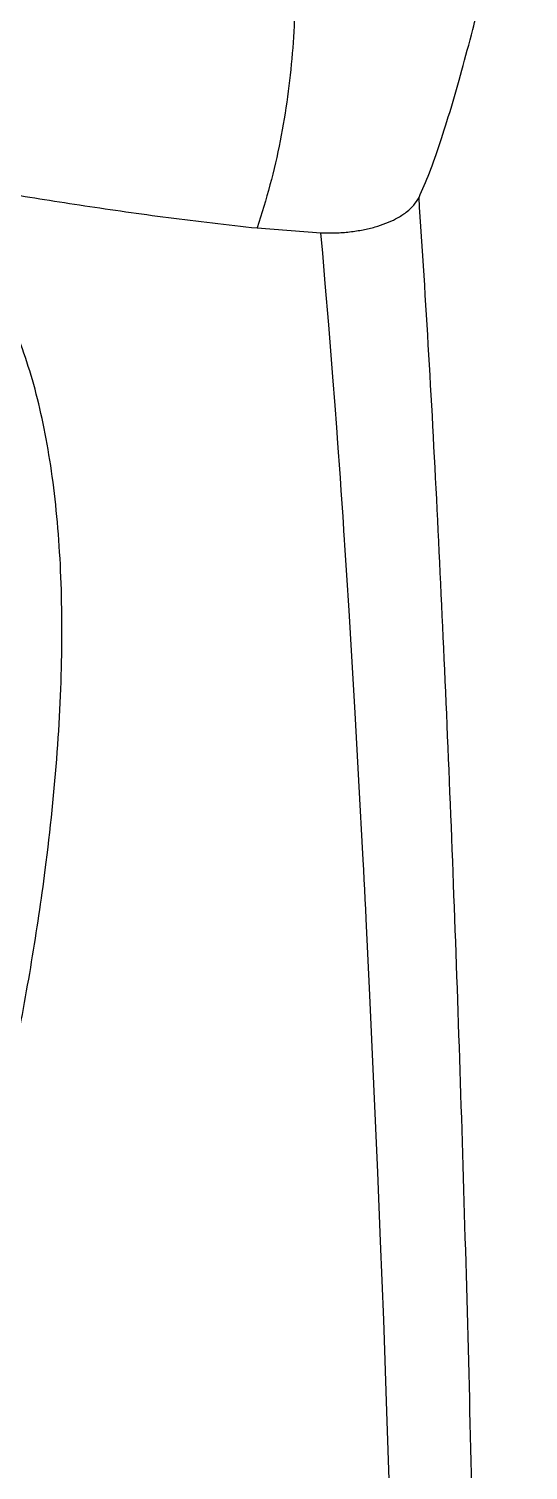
# Model space of a CAD drawing. Extents: x 943 to 1030, y 781 to 934.
# Drawn here: x 997.186 to 998.581, y 846.776 to 850.799 of the extents above; entities that cross this region are included whole.
import ezdxf

# ---------------------------------------------------------------- set-up
doc = ezdxf.new("R2010")
doc.units = 0
doc.header["$MEASUREMENT"] = 0
doc.layers.add('1', color=4, linetype='Continuous')

# ---------------------------------------------------------------- blocks, each defined once
blk = doc.blocks.new('AIRA')
at = {"layer": '1', "color": 3, "linetype": 'Continuous', "lineweight": 25}
blk.add_line((54.6465, 47.0774), (54.8241, 47.0639), dxfattribs=at)
at = {"layer": '1', "color": 3, "linetype": 'Continuous', "lineweight": 25, "flags": 128}
blk.add_lwpolyline([(55.0159, 43.5572), (55.0087, 43.7739), (54.9996, 44.03), (54.9912, 44.2487), (54.9835, 44.4406), (54.9614, 44.9358), (54.951, 45.1485), (54.9497, 45.1761), (54.9483, 45.2037), (54.9469, 45.2312), (54.9455, 45.2587), (54.944, 45.2861), (54.9426, 45.3135), (54.9307, 45.5349), (54.92, 45.7243), (54.9107, 45.8824), (54.9029, 46.01), (54.8967, 46.1084), (54.8923, 46.1783), (54.8895, 46.2206), (54.8888, 46.2315), (54.8886, 46.2344), (54.8885, 46.2352), (54.8885, 46.2354), (54.8885, 46.2355), (54.8885, 46.2356), (54.8885, 46.2356), (54.8885, 46.2356), (54.8885, 46.2356), (54.8885, 46.2356), (54.8885, 46.2356), (54.8885, 46.2356), (54.8861, 46.272), (54.8836, 46.3083), (54.8812, 46.3444), (54.8787, 46.3803), (54.8762, 46.4161), (54.8737, 46.4517), (54.8718, 46.4768), (54.8687, 46.5204), (54.8641, 46.5822), (54.858, 46.6617), (54.8464, 46.8074), (54.8367, 46.9221), (54.8293, 47.0072), (54.8242, 47.0639)], dxfattribs=at)
at = {"layer": '1', "color": 3, "linetype": 'Continuous', "lineweight": 25}
for points, knots in [([(53.6193, 49.7849), (53.6554, 49.7635), (53.7251, 49.7223), (53.8289, 49.6491), (53.9258, 49.5724), (54.0208, 49.4874), (54.1126, 49.3954), (54.1882, 49.3094), (54.2481, 49.2346), (54.2898, 49.1791), (54.3275, 49.1257), (54.3666, 49.067), (54.4085, 48.9996), (54.4469, 48.9321), (54.4769, 48.8757), (54.499, 48.8318), (54.5202, 48.7879), (54.5406, 48.7432), (54.5605, 48.6973), (54.5794, 48.6508), (54.5939, 48.613), (54.6126, 48.5622), (54.6387, 48.4858), (54.6683, 48.3844), (54.6926, 48.2849), (54.7102, 48.1995), (54.7246, 48.1154), (54.7367, 48.026), (54.7459, 47.93), (54.7522, 47.8157), (54.7526, 47.693), (54.7455, 47.5643), (54.7322, 47.4423), (54.7115, 47.3195), (54.6838, 47.1969), (54.6589, 47.1172), (54.6465, 47.0774)], [0, 0, 0, 0, 0.041877, 0.080684, 0.124938, 0.162415, 0.204059, 0.249871, 0.271725, 0.295334, 0.315802, 0.333599, 0.36208, 0.390746, 0.406792, 0.422206, 0.436991, 0.452658, 0.468361, 0.484076, 0.499804, 0.506399, 0.535005, 0.57566, 0.605751, 0.631597, 0.658037, 0.686553, 0.717193, 0.749994, 0.796119, 0.835292, 0.875081, 0.916031, 0.958064, 1, 1, 1, 1]), ([(55.0983, 47.1629), (55.108, 47.1849), (55.1277, 47.2297), (55.1574, 47.3141), (55.1876, 47.4106), (55.2179, 47.5167), (55.245, 47.618), (55.2693, 47.7122), (55.2904, 47.7956), (55.3119, 47.8823), (55.3307, 47.9592), (55.35, 48.0383), (55.3682, 48.1129), (55.3869, 48.189), (55.3981, 48.2345), (55.4031, 48.2547)], [0, 0, 0, 0, 0.097458, 0.198298, 0.29869, 0.398812, 0.49997, 0.567764, 0.638308, 0.706577, 0.777762, 0.821729, 0.893339, 0.952775, 1, 1, 1, 1]), ([(53.5403, 47.2433), (53.6048, 47.2321), (53.7334, 47.2099), (53.9421, 47.1744), (54.1624, 47.1395), (54.3954, 47.1059), (54.5628, 47.0869), (54.6465, 47.0774)], [0, 0, 0, 0, 0.202046, 0.40218, 0.602146, 0.801006, 1, 1, 1, 1]), ([(52.1524, 41.8091), (52.1988, 41.8018), (52.2916, 41.787), (52.4404, 41.8232), (52.5935, 41.9019), (52.7492, 42.0256), (52.9055, 42.1917), (53.0602, 42.3973), (53.2115, 42.6395), (53.3571, 42.9142), (53.4837, 43.1914), (53.5918, 43.4597), (53.6829, 43.7114), (53.7671, 43.9708), (53.8436, 44.235), (53.9114, 44.5015), (53.97, 44.7674), (54.0186, 45.0302), (54.0609, 45.3155), (54.0917, 45.6177), (54.1048, 45.927), (54.0964, 46.2108), (54.0663, 46.4646), (54.0148, 46.685), (53.9422, 46.8682), (53.8495, 47.012), (53.738, 47.1138), (53.6092, 47.1725), (53.4652, 47.1849), (53.3273, 47.1621), (53.2347, 47.1162), (53.1976, 47.0978)], [0, 0, 0, 0, 0.037535, 0.075151, 0.112508, 0.150111, 0.187524, 0.224991, 0.262515, 0.300014, 0.337501, 0.365628, 0.393756, 0.421884, 0.450012, 0.47814, 0.506268, 0.534395, 0.562529, 0.600022, 0.637518, 0.675036, 0.712525, 0.749967, 0.787552, 0.824944, 0.862476, 0.900075, 0.937553, 0.975009, 1, 1, 1, 1]), ([(54.642, 32.5748), (54.6647, 32.6434), (54.71, 32.7805), (54.7746, 33.03), (54.8365, 33.3116), (54.8949, 33.6281), (54.9496, 33.9764), (55.0004, 34.3567), (55.0452, 34.7516), (55.0847, 35.157), (55.1193, 35.5694), (55.1507, 36.0063), (55.1786, 36.4656), (55.2032, 36.9459), (55.2243, 37.4458), (55.242, 37.967), (55.2563, 38.5049), (55.2672, 39.0583), (55.2747, 39.6206), (55.279, 40.1945), (55.28, 40.7365), (55.2786, 41.2462), (55.2755, 41.7157), (55.2705, 42.1822), (55.2639, 42.6454), (55.2551, 43.1432), (55.2435, 43.6728), (55.2289, 44.2251), (55.2123, 44.7622), (55.1938, 45.2826), (55.1733, 45.7845), (55.1507, 46.2663), (55.1266, 46.7278), (55.1078, 47.0179), (55.0983, 47.1629)], [0, 0, 0, 0, 0.035706, 0.071362, 0.107271, 0.143156, 0.178889, 0.214416, 0.249944, 0.281136, 0.312378, 0.343787, 0.375257, 0.406385, 0.437647, 0.4689, 0.500384, 0.531454, 0.562705, 0.593463, 0.624751, 0.649744, 0.674913, 0.699706, 0.724473, 0.74964, 0.780895, 0.812291, 0.843395, 0.874668, 0.906169, 0.937319, 0.96867, 1, 1, 1, 1]), ([(54.8241, 47.0639), (54.8378, 47.0637), (54.8657, 47.0632), (54.9051, 47.0663), (54.9422, 47.0719), (54.9761, 47.0799), (55.0066, 47.0901), (55.0351, 47.1033), (55.0621, 47.1202), (55.0851, 47.1401), (55.094, 47.1554), (55.0983, 47.1629)], [0, 0, 0, 0, 0.097319, 0.198242, 0.299989, 0.399955, 0.49999, 0.602204, 0.719183, 0.86373, 1, 1, 1, 1])]:
    blk.add_open_spline(points, degree=3, knots=knots, dxfattribs=at)

msp = doc.modelspace()

# ---------------------------------------------------------------- block references
at = {"layer": '1'}
msp.add_blockref('AIRA', (943.1775, 803.1658), dxfattribs=at)

doc.saveas('drawing.dxf')
